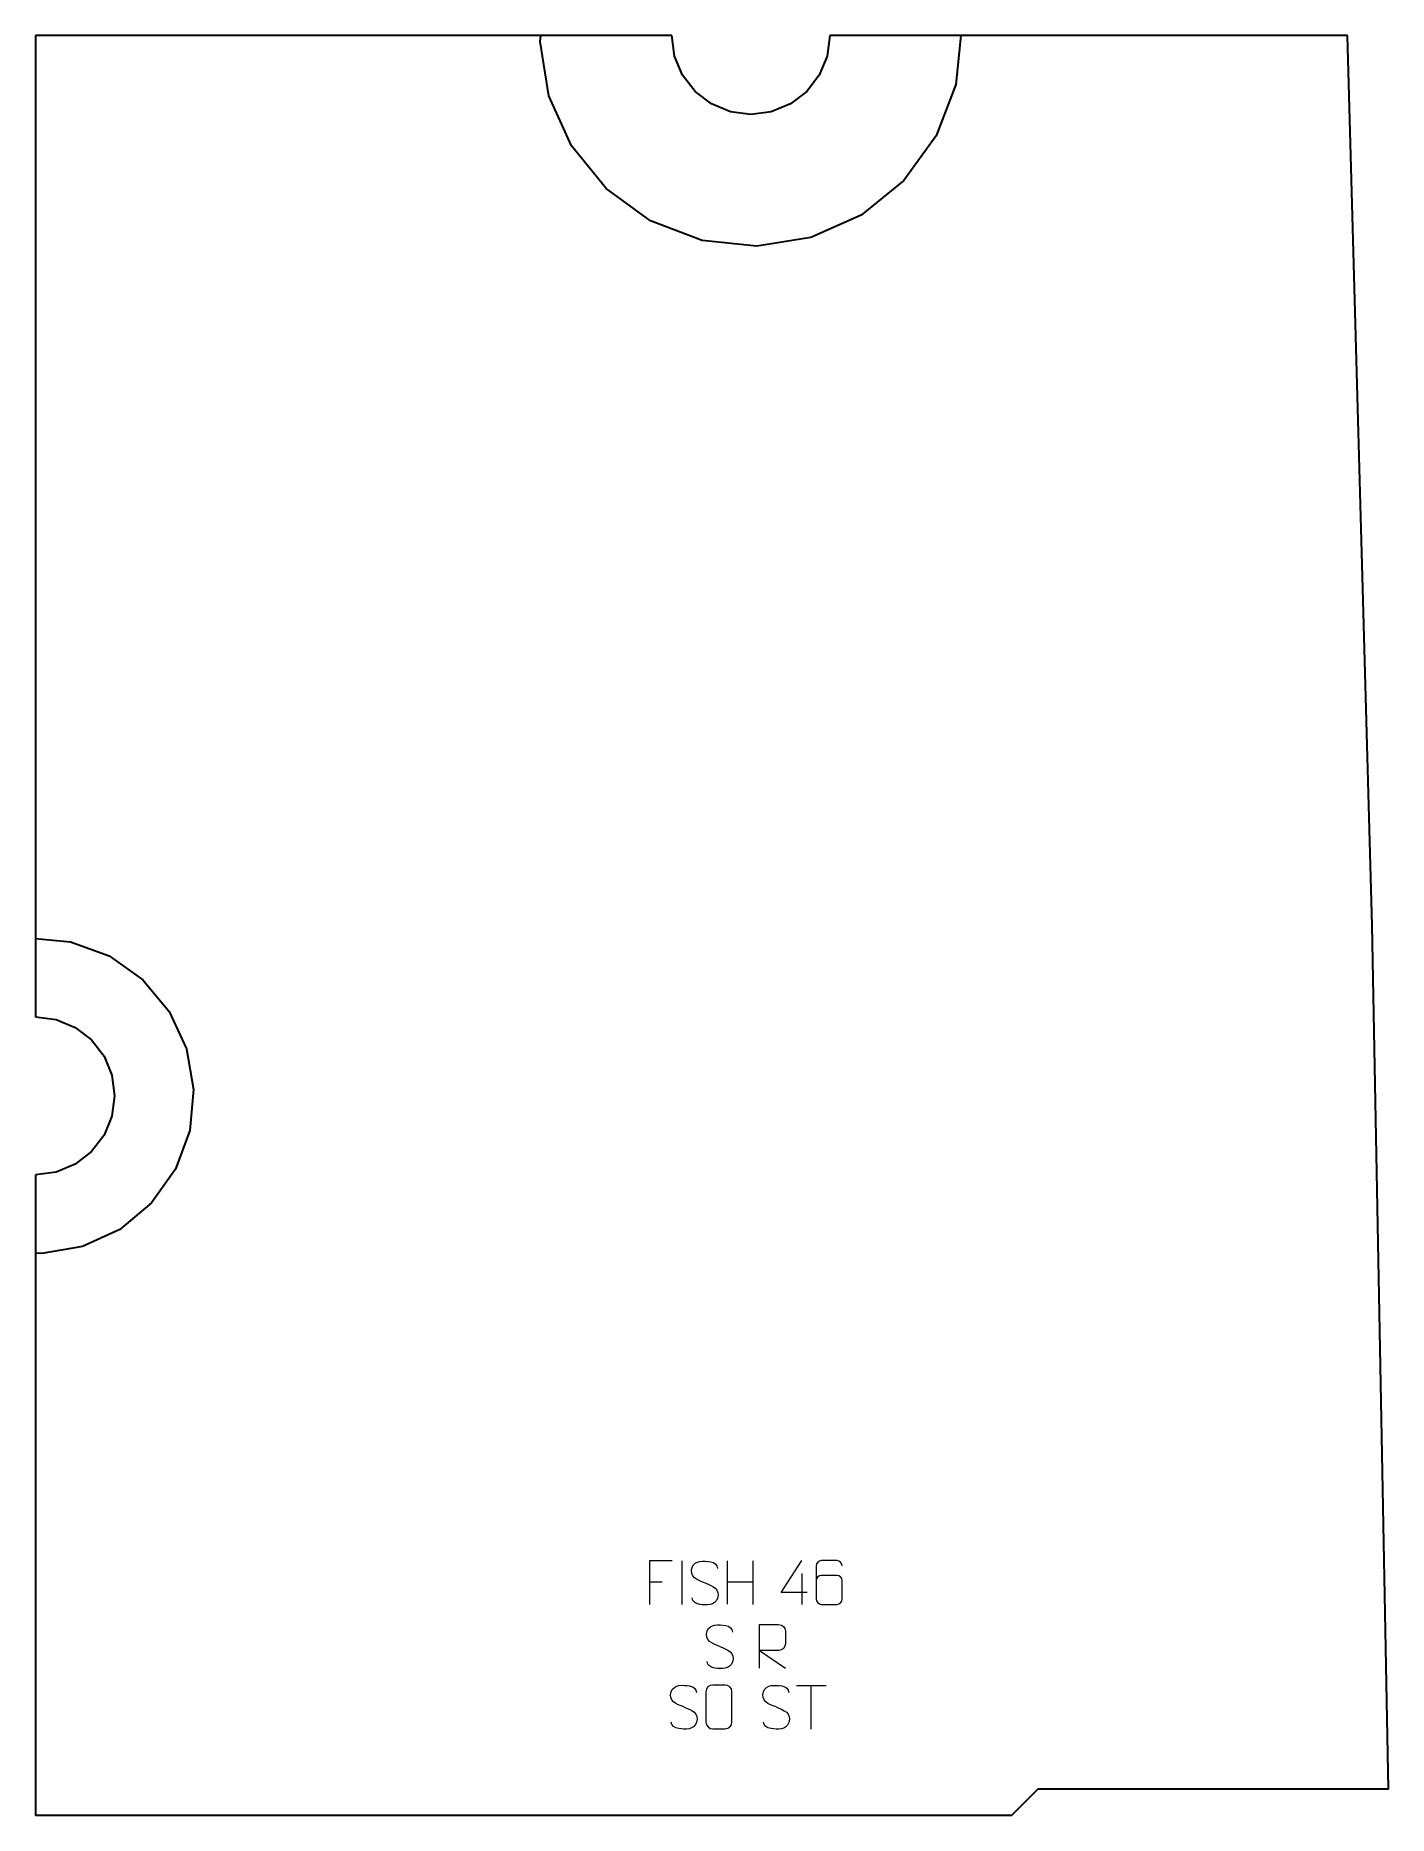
# Model space of a CAD drawing. Header units: millimetres. Extents: x -385 to 385, y -507 to 507.
import ezdxf

# ---------------------------------------------------------------- set-up
doc = ezdxf.new("R2010")
doc.units = ezdxf.units.MM
doc.header["$MEASUREMENT"] = 0
doc.layers.add('layer 1', color=7, linetype='Continuous')

msp = doc.modelspace()

# ---------------------------------------------------------------- linework, layer by layer
at = {"layer": 'layer 1', "color": 242, "lineweight": 35}
for points in [[(-385.3497, 506.9995), (-385.3497, 506.9995), (-385.3497, -7.3939), (-385.3497, -7.3939)], [(-97.4668, 506.9995), (-97.4668, 506.9995), (-385.3497, 506.9995), (-385.3497, 506.9995)], [(-22.8589, 506.9995), (-22.8589, 506.9995), (-97.4668, 506.9995), (-97.4668, 506.9995)], [(-21.3259, 495.3523), (-21.3259, 495.3523), (-22.8589, 506.9995), (-22.8589, 506.9995)], [(67.1382, 506.9995), (67.1382, 506.9995), (65.6052, 495.3523), (65.6052, 495.3523)], [(141.7462, 506.9995), (141.7462, 506.9995), (67.1382, 506.9995), (67.1382, 506.9995)], [(362.1309, 506.9995), (362.1309, 506.9995), (141.7462, 506.9995), (141.7462, 506.9995)], [(376.1309, 0.0004), (376.1309, 0.0004), (362.1309, 506.9995), (362.1309, 506.9995)], [(-16.8305, 484.4996), (-16.8305, 484.4996), (-21.3259, 495.3523), (-21.3259, 495.3523)], [(65.6052, 495.3523), (65.6052, 495.3523), (61.1099, 484.4996), (61.1099, 484.4996)], [(-9.6787, 475.1803), (-9.6787, 475.1803), (-16.8305, 484.4996), (-16.8305, 484.4996)], [(61.1099, 484.4996), (61.1099, 484.4996), (53.9592, 475.1803), (53.9592, 475.1803)], [(-0.3596, 468.0283), (-0.3596, 468.0283), (-9.6787, 475.1803), (-9.6787, 475.1803)], [(10.4936, 463.5328), (10.4936, 463.5328), (-0.3596, 468.0283), (-0.3596, 468.0283)], [(44.639, 468.0283), (44.639, 468.0283), (33.7866, 463.5328), (33.7866, 463.5328)], [(53.9592, 475.1803), (53.9592, 475.1803), (44.639, 468.0283), (44.639, 468.0283)], [(22.1397, 461.9998), (22.1397, 461.9998), (10.4936, 463.5328), (10.4936, 463.5328)], [(33.7866, 463.5328), (33.7866, 463.5328), (22.1397, 461.9998), (22.1397, 461.9998)], [(385.3497, -491.9993), (385.3497, -491.9993), (376.1309, 0.0004), (376.1309, 0.0004)], [(-385.3497, -7.3939), (-385.3497, -7.3939), (-385.3497, -51.9999), (-385.3497, -51.9999)], [(-385.3497, -51.9999), (-385.3497, -51.9999), (-373.7026, -53.5332), (-373.7026, -53.5332)], [(-373.7026, -53.5332), (-373.7026, -53.5332), (-362.8504, -58.0284), (-362.8504, -58.0284)], [(-362.8504, -58.0284), (-362.8504, -58.0284), (-353.5302, -65.1804), (-353.5302, -65.1804)], [(-353.5302, -65.1804), (-353.5302, -65.1804), (-346.3795, -74.4998), (-346.3795, -74.4998)], [(-346.3795, -74.4998), (-346.3795, -74.4998), (-341.8842, -85.3524), (-341.8842, -85.3524)], [(-341.8842, -85.3524), (-341.8842, -85.3524), (-340.35, -96.9999), (-340.35, -96.9999)], [(-340.35, -96.9999), (-340.35, -96.9999), (-341.8842, -108.6471), (-341.8842, -108.6471)], [(-341.8842, -108.6471), (-341.8842, -108.6471), (-346.3795, -119.4997), (-346.3795, -119.4997)], [(-346.3795, -119.4997), (-346.3795, -119.4997), (-353.5302, -128.8191), (-353.5302, -128.8191)], [(-353.5302, -128.8191), (-353.5302, -128.8191), (-362.8504, -135.9711), (-362.8504, -135.9711)], [(-373.7026, -140.4665), (-373.7026, -140.4665), (-385.3497, -141.9996), (-385.3497, -141.9996)], [(-362.8504, -135.9711), (-362.8504, -135.9711), (-373.7026, -140.4665), (-373.7026, -140.4665)], [(-385.3497, -141.9996), (-385.3497, -141.9996), (-385.3497, -186.6056), (-385.3497, -186.6056)], [(-385.3497, -186.6056), (-385.3497, -186.6056), (-385.3497, -506.9995), (-385.3497, -506.9995)]]:
    msp.add_open_spline(points, degree=3, dxfattribs=at)
at = {"layer": 'layer 1', "color": 250, "lineweight": 35}
for points in [[(-97.8105, 503.6754), (-97.8105, 503.6754), (-97.4668, 506.9995), (-97.4668, 506.9995)], [(141.7462, 506.9995), (141.7462, 506.9995), (138.8642, 479.1636), (138.8642, 479.1636)], [(-92.8632, 472.7431), (-92.8632, 472.7431), (-97.8105, 503.6754), (-97.8105, 503.6754)], [(138.8642, 479.1636), (138.8642, 479.1636), (127.682, 449.9004), (127.682, 449.9004)], [(-80.079, 444.1445), (-80.079, 444.1445), (-92.8632, 472.7431), (-92.8632, 472.7431)], [(127.682, 449.9004), (127.682, 449.9004), (109.3083, 424.5296), (109.3083, 424.5296)], [(-60.3282, 419.8287), (-60.3282, 419.8287), (-80.079, 444.1445), (-80.079, 444.1445)], [(-34.958, 401.4544), (-34.958, 401.4544), (-60.3282, 419.8287), (-60.3282, 419.8287)], [(109.3083, 424.5296), (109.3083, 424.5296), (84.993, 404.7785), (84.993, 404.7785)], [(-5.6958, 390.2732), (-5.6958, 390.2732), (-34.958, 401.4544), (-34.958, 401.4544)], [(84.993, 404.7785), (84.993, 404.7785), (56.3952, 391.9928), (56.3952, 391.9928)], [(25.4636, 387.0454), (25.4636, 387.0454), (-5.6958, 390.2732), (-5.6958, 390.2732)], [(56.3952, 391.9928), (56.3952, 391.9928), (25.4636, 387.0454), (25.4636, 387.0454)], [(-385.3497, -7.3939), (-385.3497, -7.3939), (-365.4887, -9.2187), (-365.4887, -9.2187)], [(-365.4887, -9.2187), (-365.4887, -9.2187), (-343.4464, -17.3507), (-343.4464, -17.3507)], [(-343.4464, -17.3507), (-343.4464, -17.3507), (-324.2597, -30.9101), (-324.2597, -30.9101)], [(-324.2597, -30.9101), (-324.2597, -30.9101), (-309.2369, -48.9736), (-309.2369, -48.9736)], [(-309.2369, -48.9736), (-309.2369, -48.9736), (-299.3997, -70.3102), (-299.3997, -70.3102)], [(-299.3997, -70.3102), (-299.3997, -70.3102), (-295.4213, -93.4654), (-295.4213, -93.4654)], [(-295.4213, -93.4654), (-295.4213, -93.4654), (-297.571, -116.8611), (-297.571, -116.8611)], [(-297.571, -116.8611), (-297.571, -116.8611), (-305.7016, -138.9042), (-305.7016, -138.9042)], [(-305.7016, -138.9042), (-305.7016, -138.9042), (-319.2616, -158.0911), (-319.2616, -158.0911)], [(-319.2616, -158.0911), (-319.2616, -158.0911), (-337.3238, -173.1146), (-337.3238, -173.1146)], [(-337.3238, -173.1146), (-337.3238, -173.1146), (-358.6596, -182.9509), (-358.6596, -182.9509)], [(-381.8144, -186.9303), (-381.8144, -186.9303), (-385.3497, -186.6056), (-385.3497, -186.6056)], [(-358.6596, -182.9509), (-358.6596, -182.9509), (-381.8144, -186.9303), (-381.8144, -186.9303)]]:
    msp.add_open_spline(points, degree=3, dxfattribs=at)
at = {"layer": 'layer 1', "color": 250, "lineweight": 9}
for points, knots in [([(-22.6546, -361.9674), (-22.6546, -361.9674), (-35.5286, -361.9674), (-35.5286, -361.9674), (-35.5286, -361.9674), (-35.5286, -361.9674), (-35.5286, -386.921), (-35.5286, -386.921)], [0, 0, 0, 0, 0.333333333, 0.333333333, 0.333333333, 0.333333333, 1, 1, 1, 1]), ([(-4.0916, -374.4441), (-8.3399, -372.9737), (-13.248, -371.1779), (-11.2429, -365.6576), (-11.2429, -365.6576), (-9.7394, -361.5177), (-4.5258, -361.9062), (-0.9222, -362.5073), (-0.9222, -362.5073), (1.9384, -362.9845), (2.8031, -364.1977), (3.1137, -366.2818)], [0, 0, 0, 0, 0.25, 0.25, 0.25, 0.25, 0.5, 0.5, 0.5, 0.5, 1, 1, 1, 1]), ([(54.1493, -379.935), (54.1493, -379.935), (39.3276, -379.935), (39.3276, -379.935), (39.3276, -379.935), (39.3276, -379.935), (51.2052, -361.8645), (51.2052, -361.8645)], [0, 0, 0, 0, 0.333333333, 0.333333333, 0.333333333, 0.333333333, 1, 1, 1, 1]), ([(74.1684, -364.8109), (74.1443, -363.4714), (72.7881, -361.8182), (71.2162, -361.8525), (71.2162, -361.8525), (68.2314, -361.8528), (65.2462, -361.8528), (62.2608, -361.8525), (62.2608, -361.8525), (61.0417, -361.8376), (59.3135, -363.2752), (59.3085, -364.8109), (59.3085, -364.8109), (59.3088, -371.1714), (59.3088, -377.5322), (59.3085, -383.8929), (59.3085, -383.8929), (59.3132, -385.0558), (61.0417, -386.8269), (62.2608, -386.8513), (62.2608, -386.8513), (65.2462, -386.851), (68.2314, -386.851), (71.2162, -386.8513), (71.2162, -386.8513), (72.4943, -386.8075), (74.164, -385.193), (74.1684, -383.8929), (74.1684, -383.8929), (74.1684, -380.3096), (74.1684, -376.7265), (74.1684, -373.1438), (74.1684, -373.1438), (74.1299, -371.6656), (72.5472, -370.2327), (71.2162, -370.2347), (71.2162, -370.2347), (68.2314, -370.2344), (65.2462, -370.2344), (62.2608, -370.2347), (62.2608, -370.2347), (60.9313, -370.2297), (59.2883, -371.737), (59.33, -373.1655)], [0, 0, 0, 0, 0.083333333, 0.083333333, 0.083333333, 0.083333333, 0.166666667, 0.166666667, 0.166666667, 0.166666667, 0.25, 0.25, 0.25, 0.25, 0.333333333, 0.333333333, 0.333333333, 0.333333333, 0.416666667, 0.416666667, 0.416666667, 0.416666667, 0.5, 0.5, 0.5, 0.5, 0.583333333, 0.583333333, 0.583333333, 0.583333333, 0.666666667, 0.666666667, 0.666666667, 0.666666667, 0.75, 0.75, 0.75, 0.75, 0.833333333, 0.833333333, 0.833333333, 0.833333333, 1, 1, 1, 1]), ([(-4.0916, -374.4442), (-0.073, -376.0909), (4.9565, -377.9792), (3.1225, -383.3395), (3.1225, -383.3395), (1.6627, -387.6059), (-3.2481, -387.3492), (-6.9742, -386.7945), (-6.9742, -386.7945), (-9.7242, -386.3847), (-10.9451, -385.1712), (-11.3231, -383.059)], [0, 0, 0, 0, 0.25, 0.25, 0.25, 0.25, 0.5, 0.5, 0.5, 0.5, 1, 1, 1, 1]), ([(4.4781, -410.712), (0.2298, -409.2416), (-4.6783, -407.4458), (-2.6732, -401.9255), (-2.6732, -401.9255), (-1.1697, -397.7856), (4.0439, -398.1741), (7.6475, -398.7752), (7.6475, -398.7752), (10.5081, -399.2524), (11.3728, -400.4656), (11.6834, -402.5497)], [0, 0, 0, 0, 0.25, 0.25, 0.25, 0.25, 0.5, 0.5, 0.5, 0.5, 1, 1, 1, 1]), ([(27.1461, -423.1888), (27.1461, -423.1888), (27.1461, -398.2353), (27.1461, -398.2353), (27.1461, -398.2353), (30.7409, -398.2353), (34.3364, -398.2353), (37.9316, -398.2353), (37.9316, -398.2353), (40.2569, -398.273), (41.8142, -399.763), (41.8101, -402.1294), (41.8101, -402.1294), (41.8097, -404.1649), (41.8097, -407.2243), (41.8101, -409.2603), (41.8101, -409.2603), (41.8036, -411.1358), (39.9913, -413.0776), (37.9818, -413.0967), (37.9818, -413.0967), (37.9818, -413.0967), (27.1461, -413.0967), (27.1461, -413.0967), (27.1461, -413.0967), (27.1461, -413.0967), (41.8008, -423.1888), (41.8008, -423.1888)], [0, 0, 0, 0, 0.125, 0.125, 0.125, 0.125, 0.25, 0.25, 0.25, 0.25, 0.375, 0.375, 0.375, 0.375, 0.5, 0.5, 0.5, 0.5, 0.625, 0.625, 0.625, 0.625, 0.75, 0.75, 0.75, 0.75, 1, 1, 1, 1]), ([(4.4781, -410.7121), (8.4967, -412.3588), (13.5262, -414.2471), (11.6922, -419.6074), (11.6922, -419.6074), (10.2324, -423.8738), (5.3216, -423.6171), (1.5955, -423.0624), (1.5955, -423.0624), (-1.1545, -422.6526), (-2.3754, -421.4391), (-2.7534, -419.3269)], [0, 0, 0, 0, 0.25, 0.25, 0.25, 0.25, 0.5, 0.5, 0.5, 0.5, 1, 1, 1, 1]), ([(-16.0293, -445.1872), (-20.2776, -443.7168), (-25.1857, -441.921), (-23.1806, -436.4007), (-23.1806, -436.4007), (-21.6771, -432.2608), (-16.4635, -432.6493), (-12.8599, -433.2504), (-12.8599, -433.2504), (-9.9993, -433.7276), (-9.1346, -434.9408), (-8.824, -437.0249)], [0, 0, 0, 0, 0.25, 0.25, 0.25, 0.25, 0.5, 0.5, 0.5, 0.5, 1, 1, 1, 1]), ([(0.4511, -432.7108), (2.7768, -432.7108), (5.1029, -432.7108), (7.429, -432.7108), (7.429, -432.7108), (9.3756, -432.6752), (11.367, -434.1668), (11.3937, -436.6044), (11.3937, -436.6044), (11.3933, -442.3513), (11.3933, -448.0986), (11.3937, -453.8463), (11.3937, -453.8463), (11.2539, -456.1697), (9.5767, -457.6493), (7.429, -457.6601), (7.429, -457.6601), (5.0971, -457.6597), (2.7652, -457.6597), (0.4337, -457.6601), (0.4337, -457.6601), (-1.4913, -457.7655), (-3.4634, -455.881), (-3.4522, -453.8637), (-3.4522, -453.8637), (-3.4519, -448.0936), (-3.4519, -442.3239), (-3.4522, -436.5546), (-3.4522, -436.5546), (-3.448, -434.4165), (-1.7013, -432.6973), (0.4511, -432.7108)], [0, 0, 0, 0, 0.111111111, 0.111111111, 0.111111111, 0.111111111, 0.222222222, 0.222222222, 0.222222222, 0.222222222, 0.333333333, 0.333333333, 0.333333333, 0.333333333, 0.444444444, 0.444444444, 0.444444444, 0.444444444, 0.555555556, 0.555555556, 0.555555556, 0.555555556, 0.666666667, 0.666666667, 0.666666667, 0.666666667, 0.777777778, 0.777777778, 0.777777778, 0.777777778, 1, 1, 1, 1]), ([(36.548, -445.209), (32.2997, -443.7386), (27.3916, -441.9428), (29.3967, -436.4225), (29.3967, -436.4225), (30.9002, -432.2826), (36.1138, -432.6711), (39.7174, -433.2722), (39.7174, -433.2722), (42.578, -433.7494), (43.4427, -434.9626), (43.7533, -437.0467)], [0, 0, 0, 0, 0.25, 0.25, 0.25, 0.25, 0.5, 0.5, 0.5, 0.5, 1, 1, 1, 1]), ([(-16.0293, -445.1873), (-12.0107, -446.834), (-6.9812, -448.7223), (-8.8152, -454.0826), (-8.8152, -454.0826), (-10.275, -458.349), (-15.1858, -458.0923), (-18.9119, -457.5376), (-18.9119, -457.5376), (-21.6619, -457.1278), (-22.8828, -455.9143), (-23.2608, -453.8021)], [0, 0, 0, 0, 0.25, 0.25, 0.25, 0.25, 0.5, 0.5, 0.5, 0.5, 1, 1, 1, 1]), ([(36.548, -445.2091), (40.5666, -446.8558), (45.5961, -448.7441), (43.7621, -454.1044), (43.7621, -454.1044), (42.3023, -458.3708), (37.3915, -458.1141), (33.6654, -457.5594), (33.6654, -457.5594), (30.9154, -457.1496), (29.6945, -455.9361), (29.3165, -453.8239)], [0, 0, 0, 0, 0.25, 0.25, 0.25, 0.25, 0.5, 0.5, 0.5, 0.5, 1, 1, 1, 1])]:
    msp.add_open_spline(points, degree=3, knots=knots, dxfattribs=at)
for points in [[(-17.0916, -361.9571), (-17.0916, -361.9571), (-17.0916, -386.9312), (-17.0916, -386.9312)], [(8.5867, -361.9673), (8.5867, -361.9673), (8.5867, -386.7448), (8.5867, -386.7448)], [(23.23, -361.9673), (23.23, -361.9673), (23.23, -386.9208), (23.23, -386.9208)], [(-35.5286, -373.8471), (-35.5286, -373.8471), (-28.3605, -373.8471), (-28.3605, -373.8471)], [(8.5867, -373.8496), (8.5867, -373.8496), (23.23, -373.8492), (23.23, -373.8492)], [(51.2052, -369.1739), (51.2052, -369.1739), (51.2052, -386.8386), (51.2052, -386.8386)], [(48.0542, -432.9351), (48.0542, -432.9351), (65.0414, -432.9351), (65.0414, -432.9351)], [(56.548, -457.8651), (56.548, -457.8651), (56.548, -432.9116), (56.548, -432.9116)]]:
    msp.add_open_spline(points, degree=3, dxfattribs=at)
at = {"layer": 'layer 1', "color": 242, "lineweight": 35}
msp.add_open_spline([(385.3497, -491.9993), (385.3497, -491.9993), (185.6355, -491.9993), (185.6355, -491.9993), (185.6355, -491.9993), (185.6355, -491.9993), (170.6354, -506.9995), (170.6354, -506.9995), (170.6354, -506.9995), (170.6354, -506.9995), (-385.3497, -506.9995), (-385.3497, -506.9995)], degree=3, knots=[0, 0, 0, 0, 0.25, 0.25, 0.25, 0.25, 0.5, 0.5, 0.5, 0.5, 1, 1, 1, 1], dxfattribs=at)

doc.saveas('drawing.dxf')
